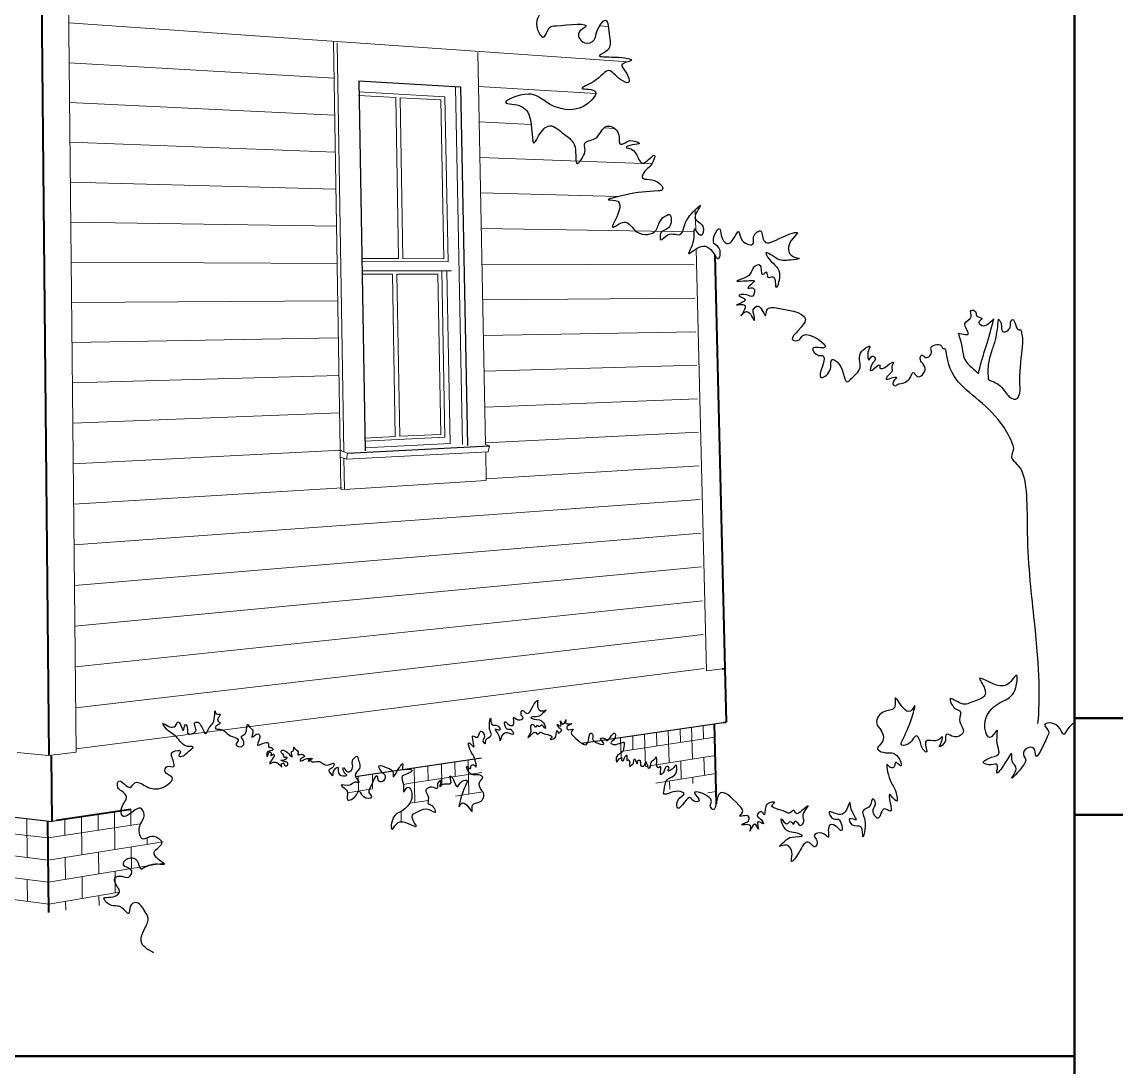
# Model space of a CAD drawing. Header units: inches. Extents: x -54 to 15382, y 469 to 41738.
# Drawn here: x 1901 to 2445, y 10953 to 11472 of the extents above; entities that cross this region are included whole.
import ezdxf

# ---------------------------------------------------------------- set-up
doc = ezdxf.new("R2010")
doc.units = ezdxf.units.IN
doc.header["$MEASUREMENT"] = 0
for name, color, linetype, lineweight in [('1', 7, 'Continuous', 9), ('2', 7, 'Continuous', 18), ('3', 7, 'Continuous', 30), ('4', 7, 'Continuous', 40), ('5', 7, 'Continuous', 50)]:
    doc.layers.add(name, color=color, linetype=linetype, lineweight=lineweight)

msp = doc.modelspace()

# ---------------------------------------------------------------- linework, layer by layer
at = {"layer": '1'}
for p, q in [((2059.3037142, 11240.2228969), (2055.673554, 11462.7345926)), ((2116.3821572, 11440.1306366), (2119.752681, 11262.5313961)), ((2068.1317765, 11435.9181437), (2086.6223826, 11434.9146459)), ((2068.367719, 11437.6621805), (2111.0895253, 11435.3230909)), ((2088.0349625, 11354.8872109), (2086.6223826, 11434.9146459)), ((2090.2398124, 11354.8754275), (2088.8237759, 11434.7951748)), ((2088.8237759, 11434.7951748), (2109.0904367, 11433.6952893)), ((2110.5650454, 11354.7668037), (2109.0904367, 11433.6952893)), ((2112.6275765, 11353.2063027), (2111.0895253, 11435.3230909)), ((2069.7696189, 11354.984826), (2088.0349625, 11354.8872109)), ((2069.7823163, 11353.4160908), (2112.6275765, 11353.2063027)), ((2090.2398124, 11354.8754275), (2110.5650454, 11354.7668037)), ((2069.8592836, 11348.8323166), (2112.0334538, 11348.7403169)), ((2069.9447346, 11347.1184731), (2085.0081055, 11347.0924095)), ((2086.4203411, 11266.4302366), (2085.0081055, 11347.0924095)), ((2088.6280555, 11266.5351574), (2087.2123274, 11347.0885956)), ((2087.2123274, 11347.0885956), (2107.6363813, 11347.0532566)), ((2109.1111689, 11267.5086091), (2107.6363813, 11347.0532566)), ((2111.0975384, 11266.0819192), (2109.5610237, 11348.7457103)), ((2114.3590649, 11348.7435514), (2112.0334538, 11348.7403169)), ((2113.6375502, 11262.9569125), (2112.0334538, 11348.7403169)), ((2071.0756721, 11265.7009874), (2086.4203411, 11266.4302366)), ((2071.2808637, 11264.1703712), (2111.0975384, 11266.0819192)), ((2088.6280555, 11266.5351574), (2109.1111689, 11267.5086091)), ((2071.3370582, 11260.8237166), (2113.6375502, 11262.9569125)), ((2062.0942659, 11255.1498269), (2059.1549809, 11256.1988343)), ((2062.0942659, 11255.1498269), (2132.6033794, 11258.8915733)), ((1914.2377383, 11107.8587296), (1898.4115186, 11109.4341048)), ((1840.6080365, 11075.4922532), (1913.8195404, 11066.9466445)), ((1903.3629952, 11057.261198), (1903.1865967, 11076.5662113)), ((1800.0760681, 11069.7920614), (1913.9249158, 11055.9798162)), ((1760.9075299, 11064.2836149), (1914.0303944, 11045.0022361)), ((1793.1604762, 11049.8042312), (1914.1359766, 11034.0138885)), ((1903.5628059, 11035.3939529), (1903.4628518, 11046.3329113))]:
    msp.add_line(p, q, dxfattribs=at)
at = {"layer": '2'}
for p, q in [((1920.1419216, 11859.8573468), (1927.8351676, 11109.6086689)), ((2202.1271438, 11452.7231876), (1924.1196846, 11471.944178)), ((2192.3391535, 11470.2023893), (2187.9670036, 11470.5515928)), ((2060.7902711, 11258.8150581), (2057.4738762, 11462.0944202)), ((2131.3093131, 11262.4021698), (2127.5101334, 11457.2781657)), ((2055.9706264, 11444.5254562), (1924.3220257, 11452.211783)), ((2186.0411812, 11436.9312639), (2127.8405574, 11440.3293176)), ((2056.2700615, 11426.1714962), (1924.5247305, 11432.4439243)), ((2153.9515975, 11421.5208539), (2128.1833178, 11422.7476881)), ((2195.5415632, 11419.5407452), (2190.0787231, 11419.8008324)), ((2056.569996, 11407.7869268), (1924.7278, 11412.6405061)), ((2213.9795087, 11401.9921237), (2128.5266262, 11405.1379477)), ((2056.8704311, 11389.3716713), (1924.931235, 11392.8014326)), ((2197.2781885, 11385.7217696), (2128.870484, 11387.5000289)), ((2235.5004349, 11379.1274278), (2235.7467188, 11369.0002735)), ((2057.1713681, 11370.9256529), (1925.1350367, 11372.9266072)), ((2234.6647179, 11368.2358168), (2129.2148924, 11369.833864)), ((2235.9722914, 11359.7247626), (2241.074532, 11149.9214248)), ((2057.4728083, 11352.4487943), (1925.3392059, 11353.0159332)), ((2235.0663577, 11351.6865339), (2129.5598529, 11352.139385)), ((2057.7747528, 11333.9410183), (1925.5437438, 11333.0693137)), ((2235.4686, 11335.1124269), (2129.9053666, 11334.4165239)), ((2058.077203, 11315.4022471), (1925.7486512, 11313.0866511)), ((2235.871446, 11318.5134399), (2130.251435, 11316.6652123)), ((2236.2748973, 11301.8895167), (2130.5980594, 11298.8853817)), ((2058.3801602, 11296.8324027), (1925.9539293, 11293.0678476)), ((2236.6789551, 11285.2406013), (2130.9452411, 11281.0769632)), ((2058.6836255, 11278.2314071), (1926.1595789, 11273.0128052)), ((2237.0836208, 11268.5666371), (2131.2929815, 11263.2398879)), ((2059.623134, 11259.631182), (1926.3656012, 11252.9214253)), ((2062.7126308, 11258.1314907), (2058.9899489, 11259.4552306)), ((2133.2047011, 11261.7497191), (2131.3093131, 11262.4021698)), ((2132.6033794, 11258.8915733), (2133.2047011, 11261.7497191)), ((2061.0948047, 11240.1485823), (2060.8427806, 11255.596472)), ((2062.7126308, 11258.1314907), (2062.0942659, 11255.1498269)), ((2131.6580344, 11244.5147834), (2131.3790202, 11258.8265996)), ((2237.4888959, 11251.8675677), (2131.6412819, 11245.3740866)), ((2061.0948047, 11240.1485823), (2131.6580344, 11244.5147834)), ((2059.9265367, 11240.9745699), (1926.571997, 11232.7936091)), ((2061.0948047, 11240.1485823), (2059.3037142, 11240.2228969)), ((1926.7787676, 11212.6292573), (2237.8947815, 11235.1433362)), ((1926.9859138, 11192.4282705), (2238.3012794, 11218.3938857)), ((1927.1934367, 11172.1905487), (2238.7083904, 11201.6191592)), ((1927.4013373, 11151.9159915), (2239.1161166, 11184.8190994)), ((1927.6096166, 11131.6044984), (2239.5244586, 11167.9936489)), ((1927.8182758, 11111.2559683), (2239.9334186, 11151.14275)), ((2241.074532, 11149.9214248), (2250.2906472, 11151.107505)), ((2210.738163, 11102.5220921), (2210.3701655, 11118.5847602)), ((2216.4330629, 11112.5962138), (2216.2742454, 11119.4490627)), ((2222.5070458, 11104.3675306), (2222.1334506, 11120.3067959)), ((2228.1094607, 11114.3576108), (2227.9482908, 11121.1580346)), ((2234.0982506, 11106.185108), (2233.7192679, 11122.0028521)), ((2239.6103104, 11116.0925261), (2239.4468764, 11122.8413208)), ((2192.3868844, 11115.796831), (2192.3834621, 11115.9516737)), ((2198.6500173, 11106.7923781), (2198.4253034, 11116.8361432)), ((2198.5804191, 11109.9031237), (2245.2961372, 11116.9502391)), ((2204.5770666, 11110.8077243), (2204.4206933, 11117.7138126)), ((1914.2377383, 11107.8587296), (1927.8351676, 11109.6086689)), ((2210.738163, 11102.5220921), (2245.5157708, 11107.9754505)), ((2240.0468184, 11098.0674936), (2239.8284763, 11107.0836452)), ((2096.098676, 11084.545864), (2095.791933, 11101.8115703)), ((2102.7337121, 11095.4445468), (2102.600638, 11102.8083015)), ((2109.5464816, 11093.3101421), (2109.3537927, 11103.7969007)), ((2116.1884628, 11097.4742101), (2116.052074, 11104.7774669)), ((2123.0183713, 11088.7670499), (2122.6961481, 11105.7500977)), ((2228.5399253, 11096.194532), (2228.3246055, 11105.2797623)), ((2068.1146004, 11090.0573899), (2067.987671, 11097.7412844)), ((2075.1516293, 11091.2837604), (2075.0255755, 11098.7715683)), ((2102.7337121, 11095.4445468), (2122.8341475, 11098.4767187)), ((2109.4885399, 11096.4635197), (2116.1884628, 11097.4742101)), ((2122.8341475, 11098.4767187), (2129.4262501, 11099.4711443)), ((2215.9895896, 11094.1517306), (2245.7355809, 11098.9934459)), ((2234.3893715, 11094.0344833), (2234.315096, 11097.1345488)), ((2062.6476496, 11089.3975219), (2075.1516293, 11091.2837604)), ((2090.3945016, 11093.5831638), (2095.9233018, 11094.4171892)), ((2095.9233018, 11094.4171892), (2102.7337121, 11095.4445468)), ((2222.8149848, 11091.2294589), (2222.7208105, 11095.2473624)), ((2093.6016558, 11084.1543147), (2102.9694763, 11085.6232508)), ((2116.3705369, 11087.7246256), (2129.9107882, 11089.8478263)), ((2241.7673233, 11089.329755), (2245.9553911, 11090.0114412)), ((1947.0109146, 11061.1679192), (1946.8020848, 11080.0008393)), ((1954.9750034, 11073.1549895), (1954.8830701, 11081.1838205)), ((2089.3779721, 11074.9742592), (2089.2872675, 11080.1698281)), ((1922.1186207, 11076.3874092), (1922.2002513, 11068.2108836)), ((1930.6176605, 11058.5973487), (1930.4208562, 11077.6027794)), ((1938.7352243, 11070.7052017), (1938.6483426, 11078.8072071)), ((1913.8195404, 11066.9466445), (1959.8005525, 11073.8829287)), ((1913.9249158, 11055.9798162), (1971.0566477, 11064.9384488)), ((1963.1126663, 11063.6927801), (1963.0742177, 11066.9486332)), ((1938.9673237, 11049.0611867), (1938.8512179, 11059.8884249)), ((1955.2205946, 11051.7067099), (1955.0977401, 11062.4359868)), ((1914.0303944, 11045.0022361), (1971.3132257, 11054.326086)), ((1922.4183252, 11046.3675284), (1922.3092351, 11057.2945328)), ((1930.8430341, 11036.8329915), (1930.7302926, 11047.7204562)), ((1947.2500553, 11039.6014673), (1947.1304274, 11050.3898842)), ((1914.1359766, 11034.0138885), (1949.218837, 11039.9336741)), ((1939.1349152, 11033.4327363), (1939.0835418, 11038.2234722)), ((1922.570715, 11031.1034237), (1922.5275219, 11035.4298548))]:
    msp.add_line(p, q, dxfattribs=at)
at = {"layer": '3'}
for p, q in [((2068.275415, 11443.1593297), (2118.8995258, 11440.2230369)), ((2068.275415, 11443.1593297), (2071.3617567, 11259.3528008)), ((2118.8995258, 11440.2230369), (2122.3019235, 11261.9439884)), ((2062.7126308, 11258.1314907), (2133.2047011, 11261.7497191)), ((2179.0534651, 11114.0002859), (2249.5364966, 11124.3183475)), ((2066.5410781, 11097.5295166), (2129.2866704, 11106.714889)), ((1872.74577, 11080.0119262), (1915.8824691, 11075.1291164)), ((1917.9898765, 11075.4380164), (1915.8824691, 11075.1291164))]:
    msp.add_line(p, q, dxfattribs=at)
at = {"layer": '3', "ltscale": 0.1}
for points, knots in [([(2164.6926592, 11538.1687394), (2165.6849706, 11536.6093777), (2166.816262, 11534.2469046), (2164.2041603, 11536.4016573), (2163.4481579, 11538.6661059), (2160.5663731, 11536.5427076), (2164.4374392, 11536.6227103), (2162.5120846, 11534.8321311), (2163.9661762, 11531.5498324), (2168.7975669, 11527.4743279), (2164.1345034, 11518.9844712), (2175.1557158, 11513.9739545), (2166.8758198, 11512.3430158), (2163.0173067, 11518.0072558), (2158.9381577, 11506.8208037), (2164.9316664, 11512.2450322), (2172.5638665, 11508.6403697), (2165.1608506, 11506.8128539), (2163.5267596, 11501.5644151), (2168.3660986, 11495.3487962), (2167.864128, 11501.7752985), (2174.9997142, 11505.3362629), (2169.8138106, 11499.4007682), (2172.7927501, 11495.0041269), (2179.2484534, 11495.6504078), (2182.4985983, 11500.8615081), (2190.2546797, 11497.4253225), (2185.139264, 11493.7267211), (2181.2171117, 11486.1543671), (2170.0537262, 11493.651431), (2166.9899526, 11479.9735607), (2165.4149676, 11488.5480119), (2158.6618784, 11488.1814354), (2156.5149854, 11501.5528121), (2155.0506705, 11492.6758506), (2153.6400303, 11487.5960081), (2141.6090781, 11485.7271671), (2152.4708604, 11478.7207343), (2162.0559337, 11480.0458341), (2153.6948432, 11472.9815426), (2160.634864, 11461.0645422), (2162.0940102, 11470.2849589), (2169.6782635, 11470.6852438), (2186.8214655, 11472.6407344), (2175.5502606, 11466.9812215), (2180.0451436, 11460.7836087), (2185.7958338, 11462.7030262), (2186.0688002, 11468.0959732), (2192.0644186, 11477.5005739), (2192.703745, 11465.1159746), (2194.0574363, 11458.6551079), (2184.7642422, 11454.811753), (2195.6669604, 11455.4055232), (2207.9782361, 11453.7032904), (2197.0229533, 11451.7503407), (2201.6771918, 11447.5080556), (2203.9147641, 11440.7388173), (2196.8289615, 11444.342773), (2192.0146839, 11451.0518489), (2187.5491337, 11442.7807078), (2174.9042767, 11438.6853034), (2188.2633533, 11439.4785111), (2180.7270326, 11428.1789683), (2169.9923903, 11427.9981945), (2159.9764861, 11433.2121753), (2153.7593824, 11439.2170575), (2136.91895, 11431.9844401), (2147.8498217, 11431.5076917), (2155.5572778, 11427.7344664), (2153.6604434, 11407.736949), (2158.1527399, 11417.3482291), (2163.3122165, 11423.2318346), (2170.4871203, 11415.9810295), (2177.3479798, 11412.2658802), (2175.1002413, 11398.9210558), (2180.3377641, 11405.7782932), (2180.9600696, 11408.960739), (2179.6312651, 11413.3767063), (2188.0966793, 11413.3851845), (2189.2184706, 11421.2043144), (2195.3797803, 11420.3844694), (2198.2782331, 11417.0031199), (2197.370723, 11411.2410541), (2200.7681916, 11412.173372), (2202.778789, 11414.5275161), (2210.1054284, 11411.6212805), (2204.4251606, 11411.8092416), (2199.6451957, 11409.9666068), (2207.255306, 11409.5254976), (2207.2261265, 11397.0497971), (2216.3073036, 11408.9185706), (2214.269917, 11400.8030951), (2210.8532239, 11399.5332452), (2207.8071769, 11393.2891553), (2216.0338101, 11395.7342193), (2220.6429392, 11388.8544521), (2210.8789793, 11387.9608075), (2206.900044, 11388.2351636), (2188.6289649, 11383.5704825), (2198.5032405, 11384.3874374), (2198.1009227, 11377.2489212), (2191.4238535, 11367.2086152), (2201.8313866, 11375.9292743), (2205.5198705, 11365.6954338), (2215.7100416, 11366.6890799), (2217.1638438, 11371.9481252), (2218.415227, 11374.1217435), (2219.3194447, 11375.1364029)], [139.9520320673, 139.9520320673, 139.9520320673, 139.9520320673, 140.5328360226, 140.7948449507, 141.1634023052, 141.3919718734, 141.7192336912, 141.9035123684, 142.217077828, 143.2237491464, 144.5857375161, 145.5980706043, 146.351162371, 146.9677055368, 147.9971664758, 148.587246924, 149.5263374961, 150.0332544729, 151.1361604167, 151.7326480065, 152.3674180466, 153.0736224246, 153.8476235545, 154.3155469176, 155.2399505461, 156.2545340996, 157.0771052795, 157.2378800671, 158.8982023089, 160.2768347387, 161.3941225533, 161.9803251033, 162.8703708833, 164.2351473591, 164.9250148065, 165.7048870784, 166.8746954862, 168.4805507799, 169.183518146, 170.2129790851, 171.5799819514, 172.369542449, 172.9278460311, 175.1817308665, 175.9101916846, 176.7715887636, 177.5287077878, 178.0250154625, 179.2981435105, 180.584341811, 181.6450827817, 182.3900547234, 183.5689265305, 184.8420545784, 185.6229010821, 186.2467988996, 187.0885553287, 187.7525926404, 188.8691998045, 190.2864446709, 191.3399940944, 192.3892049295, 193.0834664815, 195.8473408547, 196.7992962807, 198.2425868282, 200.0856281319, 200.7251709462, 202.0854837094, 204.2816239668, 204.8768356459, 206.0401269645, 207.3174282367, 208.632519153, 209.8818750802, 210.655367794, 211.2107770356, 211.5467562926, 212.4826030189, 213.7946439604, 214.1320682962, 215.1116077388, 215.6943763933, 215.9290935993, 216.4537616179, 217.2302074024, 217.7826300789, 218.309075634, 218.6972985262, 220.1620639199, 221.1928367704, 221.6530010636, 222.8163321164, 223.1359237354, 224.3183705901, 225.0936122707, 225.3781534544, 228.1267048237, 229.2967430113, 230.010499566, 230.7845352698, 232.1109602242, 233.0605974675, 234.3225378024, 235.7895321548, 236.2341277543, 236.8200988278, 236.8200988278, 236.8200988278, 236.8200988278]), ([(2219.3194447, 11375.1364029), (2220.6438936, 11376.0203072), (2224.2025644, 11378.6705564), (2223.7793373, 11368.8294122), (2217.8438344, 11369.1389697), (2218.0018543, 11362.0619053), (2222.3973049, 11369.1510534), (2228.4453026, 11365.0229945), (2230.2248188, 11371.5955755), (2231.520033, 11375.5804351), (2241.3277218, 11384.7297043), (2232.5048209, 11373.867993), (2240.6454849, 11372.6922981), (2238.8491889, 11363.4267459), (2234.2400308, 11372.3080344), (2235.6694406, 11362.7559775), (2229.5395542, 11354.2519435), (2237.6906994, 11361.86201), (2243.5497597, 11360.6046738), (2247.4249055, 11351.3839784), (2248.6495238, 11360.697978), (2242.3169232, 11362.2043302), (2248.4825514, 11373.8762148), (2247.912857, 11364.627962), (2253.4479209, 11360.0058731), (2257.5139787, 11372.3382497), (2257.7131119, 11362.4654828), (2265.7094163, 11360.7334952), (2263.4246707, 11366.2069065), (2268.4738543, 11370.1567904), (2268.8408808, 11365.8662554), (2270.3962981, 11360.9291495), (2277.4101584, 11365.4218702), (2289.0469672, 11369.4018665), (2281.5050995, 11363.1914563), (2280.9743763, 11355.9570267), (2289.3472051, 11354.7950979), (2281.0297064, 11353.9587922), (2277.4634674, 11353.3364613), (2268.8462754, 11359.9459027), (2273.8749917, 11351.7225819), (2279.4010047, 11349.9491403), (2274.9138662, 11336.3787842), (2276.0652105, 11347.3715673), (2271.0011845, 11344.1521547), (2271.7507565, 11349.5000791), (2267.7004685, 11344.8035711), (2269.5118011, 11353.167619), (2263.5704912, 11350.635635), (2263.7035551, 11345.6990366), (2252.5332163, 11343.2269453), (2260.4433945, 11343.7787402), (2264.3174789, 11344.1611746), (2265.1043264, 11343.7792648)], [251.4287701938, 251.4287701938, 251.4287701938, 251.4287701938, 252.008066113, 253.0248951511, 253.7278625172, 254.2582330026, 254.9118850768, 255.9354210116, 256.4406939394, 257.4731046293, 258.6206039306, 259.661083317, 260.5330070238, 261.2656305091, 261.9387646461, 262.741692293, 263.8885288744, 264.9893649272, 265.6703591121, 266.702769802, 267.5141743393, 268.0225888584, 269.2439046918, 270.0784044645, 270.6633086684, 271.8746237944, 272.6436980688, 273.502947463, 274.0301729876, 274.7368178373, 275.1490012838, 275.5742099146, 276.9682411444, 278.1912241002, 278.9405510929, 280.1555510459, 280.6784727053, 281.3626300741, 282.3149687606, 283.3612772088, 283.9060725567, 285.4179792133, 286.3454699979, 287.1690387491, 287.544674978, 287.9689713662, 288.3049506232, 289.0163035825, 289.5717128241, 290.1102201338, 291.2824177102, 292.0813967575, 292.5584678907, 292.5584678907, 292.5584678907, 292.5584678907]), ([(2265.1043264, 11343.7792648), (2263.494384, 11342.0542017), (2259.7007643, 11339.2432183), (2265.7950358, 11341.320496), (2264.6067305, 11334.7914596), (2261.2387955, 11337.4786048), (2254.5326092, 11336.5844724), (2263.9272863, 11334.4584017), (2252.2827668, 11330.6703413), (2263.5588063, 11333.8155854), (2256.198275, 11323.4245758), (2262.026632, 11331.8359185), (2265.1596578, 11321.7013242), (2264.8970531, 11327.0537593), (2263.5490349, 11329.3440395), (2268.0133399, 11333.404711), (2270.4921673, 11323.8751965), (2270.8714747, 11331.2267361), (2280.0615518, 11329.6029942), (2298.2263194, 11326.8015925), (2279.761413, 11314.0309071), (2287.6345461, 11313.9207584), (2289.7141014, 11320.8292864), (2307.308553, 11307.8554088), (2291.3387981, 11312.1063312), (2295.8700972, 11306.1695405), (2302.4586439, 11307.8620491), (2293.447194, 11292.0458391), (2304.1915394, 11298.553854), (2301.8872484, 11306.2786908), (2309.8588669, 11301.7326903), (2309.4192904, 11291.2289146), (2314.2223969, 11296.6252324), (2319.6324483, 11300.337482), (2315.016069, 11307.8261714), (2323.3690923, 11312.444442), (2320.8209836, 11308.4771826), (2321.5437375, 11302.285938), (2323.1024632, 11307.2024073), (2326.1549564, 11304.7842603), (2322.7996569, 11302.9577935), (2322.1876698, 11298.1947493), (2324.6867951, 11300.5555413), (2327.8815103, 11303.2313581), (2326.8792191, 11300.1792302), (2329.967376, 11300.1448564), (2330.6596691, 11302.1261797), (2334.8905172, 11303.8965979), (2332.7743264, 11301.3026159), (2334.1266864, 11298.5050117), (2331.3655661, 11297.3022855), (2329.8803416, 11294.3479957), (2332.9748619, 11295.5584012), (2337.3285372, 11296.5421823), (2332.5647468, 11293.3381624), (2335.2525589, 11290.9999584), (2336.0171184, 11292.5904262), (2336.8134353, 11292.6231472), (2336.8538649, 11292.6226164)], [297.0392320277, 297.0392320277, 297.0392320277, 297.0392320277, 297.8220680232, 298.2028501936, 298.8220510975, 299.2857964898, 299.9010559093, 300.4745670001, 301.256930883, 301.8808287005, 302.7548425191, 303.2860723685, 304.1955519088, 304.5329762445, 304.9935632887, 305.4614866518, 306.3666761703, 306.766165694, 307.6383814145, 309.9708791884, 311.6366870913, 312.0965183599, 312.5458975525, 314.4661103298, 315.3857728671, 316.0698996766, 316.382000867, 318.0739878603, 318.9513441662, 319.8136784755, 320.4473246964, 321.9778550755, 322.2644809832, 323.3899044962, 324.6594445764, 325.3656489544, 325.7074921609, 326.4065237102, 326.7753024869, 327.0220755971, 327.6392398855, 328.0820473389, 328.4017384678, 328.9041367705, 329.123967942, 329.3139180547, 329.9666932936, 330.3020855487, 330.56518888, 330.9664082357, 331.5429520348, 331.7489818593, 332.1262947659, 332.5607272942, 333.116067859, 333.3641606208, 333.6718454725, 333.6881655885, 333.6881655885, 333.6881655885, 333.6881655885]), ([(2424.0000785, 11124.1908884), (2422.8167851, 11123.4676681), (2420.3110407, 11121.2973431), (2418.3361072, 11116.4407138), (2416.8831242, 11124.5205107), (2406.5402976, 11124.4817101), (2411.9819541, 11120.0763106), (2409.3978518, 11115.0000867), (2404.2392794, 11103.1319414), (2404.7900199, 11112.5751211), (2399.0789711, 11111.9797137), (2398.1691605, 11107.5247493), (2401.5696199, 11105.3250973), (2389.1970268, 11092.4230322), (2397.1459498, 11102.1330737), (2392.4418595, 11103.6766504), (2393.4304751, 11111.1540152), (2389.7276208, 11103.8498281), (2384.0052598, 11096.4917573), (2386.8450127, 11104.3397783), (2382.3442283, 11102.9076187), (2377.1083895, 11103.9927372), (2382.1064033, 11107.2436176), (2388.26943, 11107.8546792), (2384.5717477, 11113.856817), (2386.6535259, 11123.6056692), (2382.1590756, 11114.6312415), (2377.6459275, 11123.763554), (2381.5540024, 11130.8036989), (2388.6965464, 11135.3539766), (2394.9282456, 11137.1402732), (2396.545685, 11150.7906864), (2392.1369509, 11143.8696576), (2386.7958731, 11140.2784775), (2374.5184175, 11149.0095766), (2379.0765158, 11142.4875144), (2380.963226, 11136.9299839), (2373.563101, 11134.9887992), (2368.5772185, 11131.9257212), (2360.7524027, 11138.3899793), (2363.242238, 11132.4166445), (2365.0759326, 11130.819028), (2368.4424892, 11130.0261241), (2365.2734656, 11124.524497), (2369.9314677, 11120.8636984), (2367.0884716, 11117.1692522), (2363.8053009, 11116.554658), (2360.4030457, 11119.3048778), (2359.7345532, 11116.748538), (2360.5096406, 11114.5598126), (2355.8744955, 11110.8908591), (2358.1266802, 11114.5098158), (2358.7223406, 11118.3054821), (2355.5820404, 11113.5279865), (2347.4897776, 11118.2253268), (2351.7933307, 11107.8761392), (2347.2861947, 11112.2427639), (2347.7426629, 11114.9381649), (2344.8292752, 11119.2581642), (2343.3324034, 11112.9979102), (2337.1354401, 11112.5841057), (2340.2164859, 11119.2611004), (2341.8867861, 11121.7426112), (2345.7086415, 11135.3592806), (2342.5364159, 11128.6393923), (2338.0506829, 11131.577649), (2334.0332137, 11139.6796474), (2335.7946231, 11129.6495092), (2327.7643672, 11131.0914589), (2324.5884451, 11124.1001312), (2328.4293091, 11120.1980689), (2330.3535686, 11115.0907601), (2324.6769644, 11111.3049977), (2329.5375142, 11108.8881668), (2332.8036115, 11109.4928451), (2336.559977, 11108.2123672), (2339.6145429, 11100.0310832), (2334.369079, 11105.9825431), (2335.0690527, 11101.9004946), (2332.4071163, 11101.4814065), (2329.6391982, 11105.8737656), (2332.2172413, 11093.9921183), (2335.0710237, 11091.9746058), (2336.8833385, 11082.1817277), (2329.1716724, 11093.7885645), (2335.2593103, 11076.9166415), (2328.1483356, 11083.6908814), (2327.3464476, 11073.3832601), (2322.4142835, 11081.2030479), (2326.2061942, 11083.5466136), (2323.0868863, 11087.8427383), (2323.4037608, 11081.5948512), (2317.9120044, 11081.5576742), (2319.621248, 11076.745286), (2320.5241583, 11073.735238), (2318.3836007, 11063.906113), (2319.1857495, 11074.3706008), (2313.6643369, 11071.6194866), (2310.8155526, 11078.0994803), (2317.4497529, 11074.591518), (2312.4897166, 11079.8708033), (2312.6381159, 11087.7316818), (2310.8617223, 11079.55894), (2306.7122476, 11077.8323992), (2300.3857016, 11081.8630542), (2303.6076595, 11075.5972925), (2308.15544, 11077.3724938), (2309.3376611, 11067.5431106), (2305.7399618, 11073.4886843), (2300.3535231, 11073.9751383), (2303.1123312, 11064.6350141), (2298.7739209, 11070.6373666), (2293.1039834, 11068.2908941), (2296.8498416, 11065.8916574), (2295.4231833, 11061.3002464), (2293.3648413, 11063.7889991), (2290.2976747, 11066.1689789), (2287.8914188, 11060.4039557), (2282.4157999, 11052.9810908), (2284.4141703, 11060.0306694), (2281.6523356, 11064.717913), (2275.9936522, 11061.8591776), (2280.7649826, 11065.926365), (2282.6981329, 11067.8328521), (2290.8335505, 11067.4370852), (2284.221607, 11070.3602063), (2280.0571089, 11069.0940971), (2277.0293203, 11079.3773382), (2281.0132909, 11072.1077547), (2282.7610088, 11076.255107), (2284.5823756, 11072.6376031), (2285.0743266, 11077.2628459), (2287.5289012, 11071.3322841), (2290.1110666, 11075.4303759), (2287.9211157, 11078.4173814), (2293.752986, 11084.7113168), (2288.7186999, 11080.6790029), (2285.5885824, 11077.9935391), (2284.6398576, 11081.8795567), (2282.3681349, 11078.4090308), (2279.1042323, 11081.234842), (2271.2385089, 11081.6498819), (2275.8132412, 11085.0501357), (2272.0259841, 11084.5272795), (2270.1291025, 11083.0813085), (2270.0612186, 11076.3908783), (2268.6579412, 11081.3232362), (2265.1396486, 11077.8026773), (2268.2345905, 11076.8734646), (2270.5467957, 11072.3567527), (2265.2244105, 11077.2415292), (2267.8609151, 11068.4442298), (2264.9854002, 11076.7398509), (2261.7213936, 11067.7645561), (2264.4190026, 11074.9498291), (2256.8323945, 11072.5541726), (2260.2447468, 11074.6777213), (2262.2324928, 11074.8244956), (2262.8299956, 11079.3109996), (2255.8958094, 11076.7703419), (2260.2666821, 11080.1432916), (2255.3413877, 11085.1164074), (2245.8578146, 11095.1203103), (2245.8680595, 11078.2821341), (2242.4383504, 11083.089542), (2245.8100711, 11087.3216719), (2230.2978436, 11092.630325), (2239.7379059, 11084.5987689), (2234.1425361, 11084.8577078), (2232.3728278, 11089.6427883), (2226.4686691, 11077.3330282), (2225.893613, 11086.736704), (2231.6405391, 11088.6143885), (2225.4337058, 11091.5884316), (2219.1449523, 11086.8323301), (2220.4213253, 11092.0980485), (2220.4001676, 11097.0189092), (2226.9887408, 11097.3701651), (2226.2695843, 11104.4924796), (2224.9114703, 11101.2273564), (2220.7854406, 11099.02936), (2223.1512836, 11102.0897547), (2220.3568938, 11102.9393324), (2220.6634233, 11100.0906181), (2217.9879264, 11097.6794781), (2218.3764354, 11100.2284445), (2218.6621696, 11103.340814), (2217.2082529, 11101.4195729), (2215.8684292, 11103.3090009), (2216.7944735, 11104.5818735), (2216.0795299, 11107.9465038), (2215.3837286, 11105.5340774), (2213.0813213, 11105.173355), (2213.5187269, 11102.957336), (2212.331346, 11100.7801029), (2211.7563151, 11103.2049697), (2210.5038976, 11106.3094426), (2210.5624706, 11102.0040675), (2207.9730895, 11102.6629242), (2208.6272815, 11103.8134615), (2208.3074329, 11104.3184287), (2208.2898424, 11104.3431303)], [167.801292301, 167.801292301, 167.801292301, 167.801292301, 168.4805507799, 169.183518146, 170.2129790851, 171.5799819514, 172.369542449, 172.9278460311, 175.1817308665, 175.9101916846, 176.7715887636, 177.5287077878, 178.0250154625, 179.2981435105, 180.584341811, 181.6450827817, 182.3900547234, 183.5689265305, 184.8420545784, 185.6229010821, 186.2467988996, 187.0885553287, 187.7525926404, 188.8691998045, 190.2864446709, 191.3399940944, 192.3892049295, 193.0834664815, 195.8473408547, 196.7992962807, 198.2425868282, 200.0856281319, 200.7251709462, 202.0854837094, 204.2816239668, 204.8768356459, 206.0401269645, 207.3174282367, 208.632519153, 209.8818750802, 210.655367794, 211.2107770356, 211.5467562926, 212.4826030189, 213.7946439604, 214.1320682962, 215.1116077388, 215.6943763933, 215.9290935993, 216.4537616179, 217.2302074024, 217.7826300789, 218.309075634, 218.6972985262, 220.1620639199, 221.1928367704, 221.6530010636, 222.8163321164, 223.1359237354, 224.3183705901, 225.0936122707, 225.3781534544, 228.1267048237, 229.2967430113, 230.010499566, 230.7845352698, 232.1109602242, 233.0605974675, 234.3225378024, 235.7895321548, 236.2341277543, 237.6641889617, 238.4537494594, 239.1358591146, 240.0335595143, 240.5918630963, 241.7287125217, 242.3679567915, 242.8253190859, 243.2049640606, 243.6242043795, 245.2029083948, 246.5250279998, 247.5068621026, 248.5010080857, 250.2207104429, 250.8506715498, 252.008066113, 253.0248951511, 253.7278625172, 254.2582330026, 254.9118850768, 255.9354210116, 256.4406939394, 257.4731046293, 258.6206039306, 259.661083317, 260.5330070238, 261.2656305091, 261.9387646461, 262.741692293, 263.8885288744, 264.9893649272, 265.6703591121, 266.702769802, 267.5141743393, 268.0225888584, 269.2439046918, 270.0784044645, 270.6633086684, 271.8746237944, 272.6436980688, 273.502947463, 274.0301729876, 274.7368178373, 275.1490012838, 275.5742099146, 276.9682411444, 278.1912241002, 278.9405510929, 280.1555510459, 280.6784727053, 281.3626300741, 282.3149687606, 283.3612772088, 283.9060725567, 285.4179792133, 286.3454699979, 287.1690387491, 287.544674978, 287.9689713662, 288.3049506232, 289.0163035825, 289.5717128241, 290.1102201338, 291.2824177102, 292.0813967575, 292.7655541263, 293.1029784621, 293.6915624859, 294.086150112, 295.6073608973, 295.8949635806, 296.3328047386, 296.928782292, 297.8220680232, 298.2028501936, 298.8220510975, 299.2857964898, 299.9010559093, 300.4745670001, 301.256930883, 301.8808287005, 302.7548425191, 303.2860723685, 304.1955519088, 304.5329762445, 304.9935632887, 305.4614866518, 306.3666761703, 306.766165694, 307.6383814145, 309.9708791884, 311.6366870913, 312.0965183599, 312.5458975525, 314.4661103298, 315.3857728671, 316.0698996766, 316.382000867, 318.0739878603, 318.9513441662, 319.8136784755, 320.4473246964, 321.9778550755, 322.2644809832, 323.3899044962, 324.6594445764, 325.3656489544, 325.7074921609, 326.4065237102, 326.7753024869, 327.0220755971, 327.6392398855, 328.0820473389, 328.4017384678, 328.9041367705, 329.123967942, 329.3139180547, 329.9666932936, 330.3020855487, 330.56518888, 330.9664082357, 331.5429520348, 331.7489818593, 332.1262947659, 332.5607272942, 333.116067859, 333.3641606208, 333.6718454725, 333.6881655885, 333.6881655885, 333.6881655885, 333.6881655885]), ([(1966.232624, 11009.8213824), (1963.3881602, 11011.4955254), (1958.5302671, 11014.354696), (1961.4506737, 11021.3808388), (1964.5278408, 11026.4709084), (1961.4999858, 11031.1375621), (1958.3863223, 11036.0157186), (1953.9708254, 11033.3328215), (1954.5923883, 11027.1637148), (1949.7816397, 11034.3635607), (1945.2730126, 11032.013393), (1939.7975192, 11037.9940218), (1946.0063355, 11036.8791579), (1950.4121491, 11039.7979955), (1947.7573862, 11043.2759815), (1945.6180158, 11047.6178332), (1950.6541044, 11048.3208613), (1954.0355198, 11046.3699987), (1957.1367732, 11051.976337), (1949.6901815, 11052.4223597), (1953.1250685, 11057.7440323), (1958.9389864, 11056.9962648), (1959.138874, 11049.5852629), (1964.584963, 11055.4227022), (1974.3035389, 11052.7593574), (1968.1487945, 11056.2178301), (1964.8099406, 11060.6302515), (1972.3821328, 11063.8639312), (1968.0190328, 11067.3010956), (1964.6731098, 11068.2510782), (1959.9240691, 11064.6118333), (1957.9487898, 11073.6527491), (1962.9648343, 11077.1584843), (1959.8045261, 11082.9393678), (1955.7326235, 11079.7413057), (1950.2512638, 11075.7805155), (1949.7773365, 11083.2000866), (1954.3059445, 11086.8292915), (1950.7003365, 11090.167876), (1947.988933, 11091.6945232), (1948.777825, 11098.1800345), (1954.443104, 11089.319416), (1956.6125767, 11095.3145759), (1960.2745327, 11094.1051105), (1964.0237462, 11091.4427919), (1969.9388803, 11090.2849139), (1978.4085486, 11097.3397918), (1970.9217103, 11098.6332327), (1972.7221898, 11103.5941908), (1976.8165505, 11101.4433321), (1976.2171048, 11106.014538), (1973.3463618, 11110.2192423), (1981.4275723, 11110.9449768), (1977.8289164, 11107.4367603), (1981.2159013, 11107.4064709), (1982.5744698, 11109.3052677), (1987.7464351, 11112.7626237), (1980.766029, 11111.8784349), (1978.181057, 11118.1402417), (1973.3228181, 11119.574027), (1969.4592391, 11125.7047402), (1976.7569496, 11119.3141015), (1978.1422157, 11126.0670035), (1980.0662229, 11122.773363), (1981.0883027, 11118.5773316), (1981.9175006, 11125.1690847), (1983.435172, 11120.9676742), (1982.6377976, 11117.8943278), (1989.6473577, 11119.2246131), (1985.2290048, 11124.3417834), (1988.7287385, 11124.6997543), (1989.8650181, 11122.7483544), (1990.6262059, 11121.0716402), (1992.4792512, 11117.5003208), (1993.6034239, 11122.4680159), (1996.9802959, 11123.5378415), (1996.5719372, 11132.2142832), (1997.2156037, 11128.0110833), (2000.1286882, 11128.8671938), (1998.4839083, 11126.8377262), (1997.5946892, 11125.1603), (2000.1042602, 11123.868732), (1997.7061552, 11123.154226), (1996.0858707, 11120.8056256), (2001.4854544, 11121.3473866), (2002.8124809, 11117.3485774), (2010.1257857, 11116.524261), (2006.0163319, 11112.7210843), (2010.601028, 11111.6334322), (2011.7685801, 11114.979991), (2008.922349, 11117.6098653), (2013.291427, 11118.5378183), (2012.0491278, 11125.0511978), (2014.4507159, 11121.4268523), (2016.4231311, 11120.0664805), (2013.6999804, 11115.086276), (2018.9854455, 11120.4647727), (2019.2762356, 11115.7022007), (2016.0448872, 11111.0365111), (2024.1831024, 11116.4679093), (2022.9485883, 11111.5234111), (2025.2212093, 11112.2917165), (2026.1511024, 11109.676392), (2022.122156, 11111.0937702), (2022.7438631, 11105.3881691), (2023.4997829, 11110.8662083), (2025.0162625, 11108.8707224), (2024.0948406, 11107.271329), (2026.1942555, 11109.2583147), (2026.3441646, 11107.6720109), (2025.5982603, 11106.3310571), (2022.7804902, 11103.0149047), (2025.5889592, 11104.5731835), (2027.5714424, 11105.2159089), (2030.8745838, 11100.8743613), (2029.3208275, 11103.9245355), (2031.3929508, 11104.4759752), (2030.9969154, 11102.60381), (2033.3422278, 11102.6682801), (2032.9334374, 11104.9000332), (2031.3264729, 11104.6849762), (2028.7340898, 11105.7854217), (2031.3521979, 11105.4128889), (2033.5827365, 11107.3466421), (2030.848247, 11106.3357879), (2031.1184942, 11108.4296466), (2029.8299528, 11108.8910625), (2029.4119026, 11110.5388895), (2031.7505133, 11110.4832461), (2032.8481595, 11109.3888559), (2036.0496607, 11106.1238618), (2034.0290253, 11109.8452282), (2036.2274866, 11110.2605821), (2035.7527014, 11112.942789), (2036.9500805, 11110.429388), (2038.8403576, 11110.0207043), (2037.5688992, 11108.1592028), (2038.8586662, 11108.3567815), (2039.7543762, 11108.7635768), (2041.4559615, 11107.9341878), (2041.022619, 11107.0467545), (2039.8911211, 11107.0890307), (2038.2817954, 11104.6122324), (2041.1293988, 11105.770872), (2042.2053181, 11106.5344399), (2046.1117886, 11106.6301243), (2044.252861, 11105.8647449), (2043.076059, 11106.0646294), (2043.3338772, 11104.2934981), (2044.2103063, 11106.0196964), (2044.5465914, 11104.7487899), (2046.3367362, 11104.6170773), (2049.2721516, 11105.7881258), (2051.9184056, 11101.7319211), (2056.7240423, 11105.4128117), (2055.4932934, 11101.3767967), (2052.0862895, 11101.0090209), (2056.0594161, 11096.575252), (2055.078622, 11100.4962396), (2058.4660174, 11103.013494), (2057.5284931, 11099.3179341), (2059.4584856, 11097.3610949), (2063.3396827, 11098.0316087), (2060.3870126, 11099.3237835), (2060.4970043, 11103.3096544), (2061.8935027, 11099.6244522), (2064.5342674, 11099.9028322), (2065.7696709, 11102.9023695), (2064.2367602, 11105.5631847), (2067.5790245, 11108.1747575), (2068.0055296, 11105.0474782), (2070.4216133, 11101.5341471), (2064.485786, 11098.3761825), (2069.7969084, 11093.8034712), (2065.6441564, 11095.1282725), (2064.2153473, 11092.0634474), (2057.8121878, 11094.2657788), (2061.3825468, 11091.5292295), (2063.2908061, 11089.7106524), (2061.2815355, 11083.9641816), (2066.9299335, 11087.1046759), (2068.6029701, 11091.6443156), (2069.7495098, 11086.2928243), (2076.6400873, 11086.5470646), (2072.9170281, 11089.362225), (2074.5267259, 11092.8015788), (2077.701818, 11100.8232445), (2077.5433809, 11094.5190844), (2081.33551, 11095.0419146), (2081.8433442, 11098.0303514), (2079.5290431, 11099.4208935), (2076.7931798, 11104.28027), (2082.4060529, 11101.6454238), (2085.5744772, 11100.7208118), (2085.0808749, 11095.7168068), (2087.3868008, 11100.6653584), (2091.037136, 11105.694407), (2089.318304, 11100.4025571), (2092.285556, 11101.4561914), (2095.7981612, 11100.8487924), (2092.5397654, 11098.5723631), (2088.4468286, 11098.0291221), (2091.0431352, 11094.1115436), (2089.871316, 11087.5699057), (2092.6678013, 11093.6488199), (2095.876573, 11087.6636103), (2093.4280779, 11082.8864586), (2088.7694726, 11079.6968849), (2084.6567305, 11078.3690673), (2083.880454, 11069.2380693), (2086.6651691, 11073.9469093), (2090.1446343, 11076.4576559), (2098.5179114, 11070.9112244), (2095.3368281, 11075.1562295), (2093.9569916, 11078.817555), (2098.8448366, 11080.2743756), (2102.0992964, 11082.425404), (2107.4557199, 11078.2910487), (2105.664839, 11082.216107), (2104.4077685, 11083.2401091), (2102.1471203, 11083.6940823), (2104.137158, 11087.4297987), (2100.9526904, 11089.7661352), (2102.7654014, 11092.2905261), (2104.9394096, 11092.7725289), (2107.2670648, 11091.0151827), (2107.6560335, 11092.7332356), (2107.0912613, 11094.17447), (2110.0986456, 11096.7214489), (2108.6779258, 11094.2604027), (2108.3648517, 11091.7181938), (2110.351741, 11094.9707865), (2115.8473481, 11092.0196357), (2112.751359, 11098.8202785), (2115.8508903, 11096.010318), (2115.6062642, 11094.2042904), (2117.64285, 11091.3902038), (2118.5019798, 11095.59447), (2122.6218843, 11096.0070279), (2120.7164203, 11091.4901057), (2119.6582939, 11089.7997899), (2117.4124679, 11080.6425981), (2119.3777378, 11085.1901137), (2122.4314674, 11083.3314035), (2125.2872167, 11078.0217475), (2123.8921054, 11084.6659424), (2129.2745125, 11083.882492), (2131.2362516, 11088.6109494), (2128.5909163, 11091.1260841), (2127.1960023, 11094.4865973), (2130.8947325, 11097.1344034), (2127.6027761, 11098.6374105), (2125.439925, 11098.1623918), (2122.9087803, 11098.9326283), (2120.6928635, 11104.3163748), (2124.3193391, 11100.4667408), (2123.7628074, 11103.1711566), (2125.5272037, 11103.5091755), (2127.4684608, 11100.6436632), (2125.4883412, 11108.5034875), (2123.5423133, 11109.7847414), (2122.1185227, 11116.2697255), (2127.5131115, 11108.706367), (2123.0843519, 11119.8137183), (2127.9719874, 11115.457059), (2128.278676, 11122.3427431), (2131.7376556, 11117.2413224), (2129.2628522, 11115.5960706), (2131.4361156, 11112.8024387), (2131.0870177, 11116.9584142), (2134.7453588, 11117.1044527), (2133.5002225, 11120.2732081), (2132.8321455, 11122.2588678), (2134.0413568, 11128.8552895), (2133.7379584, 11121.8650794), (2137.356131, 11123.8200715), (2139.3973679, 11119.5653522), (2134.8995327, 11121.7562159), (2138.3209849, 11118.3481497), (2138.3956881, 11113.1071627), (2139.3988324, 11118.5918934), (2142.125506, 11119.8339166), (2146.4298929, 11117.2879888), (2144.1447407, 11121.3917248), (2141.1537502, 11120.1084838), (2140.1489854, 11126.6317048), (2142.6774241, 11122.7496074), (2146.2771546, 11122.5444245), (2144.2327123, 11128.7068381), (2147.2559412, 11124.803265), (2150.9820112, 11126.4919237), (2148.4331634, 11128.0078222), (2149.2823608, 11131.0985864), (2150.7087918, 11129.48578), (2152.8050016, 11127.9677258), (2154.2809903, 11131.8621), (2157.7654903, 11136.9288724), (2156.5896412, 11132.1876047), (2158.5333565, 11129.1254762), (2162.2406163, 11131.1552076), (2159.1512853, 11128.3398779), (2157.9053241, 11127.0268966), (2152.4759491, 11127.1109524), (2156.9460403, 11125.3092774), (2159.6928911, 11126.2448463), (2161.937381, 11119.4599728), (2159.122333, 11124.2157296), (2158.0494077, 11121.4137525), (2156.7559487, 11123.7838796), (2156.5302947, 11120.6912132), (2154.7638525, 11124.5885504), (2153.1338464, 11121.8009696), (2154.6589708, 11119.8590831), (2150.9121715, 11115.5366507), (2154.1774803, 11118.3345508), (2156.2037806, 11120.192996), (2156.9217268, 11117.6246886), (2158.3587423, 11119.9872665), (2160.5958822, 11118.1764987), (2165.8459853, 11118.073646), (2162.8729208, 11115.707036), (2165.3848279, 11116.1390447), (2166.6167922, 11117.1443828), (2166.514287, 11121.6037212), (2167.5582069, 11118.3482737), (2169.8247083, 11120.7717151), (2167.7420272, 11121.3225087), (2166.1016661, 11124.2809403), (2169.7558403, 11121.1437369), (2167.8048754, 11126.9471665), (2169.9040151, 11121.4832834), (2171.8806355, 11127.535605), (2170.2418795, 11122.6884835), (2175.2439428, 11124.4522369), (2173.0171812, 11122.9619639), (2171.6959854, 11122.8202752), (2171.3969384, 11119.8177198), (2175.9610906, 11121.663681), (2173.1232549, 11119.3197654), (2176.5147978, 11116.114933), (2183.0546142, 11109.6587375), (2182.675972, 11120.8778027), (2185.0673461, 11117.7503565), (2182.9142183, 11114.8560313), (2193.3672532, 11111.6614079), (2186.8999809, 11116.8043878), (2190.6338984, 11116.755412), (2191.9187195, 11113.6061869), (2195.5808447, 11121.9385648), (2196.1716545, 11115.6855857), (2192.3839352, 11114.3075809), (2196.5852256, 11112.4630309), (2200.6704046, 11115.770892), (2199.9362322, 11112.2341548), (2200.0589907, 11108.9558483), (2195.6767751, 11108.5763191), (2196.3132227, 11103.846595), (2197.1460356, 11106.0521389), (2199.8466772, 11107.6077757), (2198.3378928, 11105.5163901), (2200.2185573, 11105.0120207), (2199.9514119, 11106.9033528), (2201.6808556, 11108.568977), (2201.4782773, 11106.8620196), (2201.3566189, 11104.7819356), (2202.2829406, 11106.0941652), (2203.2173881, 11104.8648233), (2202.6284712, 11103.9962586), (2203.1791355, 11101.7701896), (2203.589478, 11103.392956), (2205.1156086, 11103.6841467), (2204.7752314, 11105.1510234), (2205.5183072, 11106.6279352), (2205.9549961, 11105.024942), (2206.858035, 11102.9840845), (2206.7239377, 11105.8514663), (2208.4637933, 11105.4696476), (2208.0533104, 11104.6885979), (2208.2775763, 11104.3592006), (2208.2898424, 11104.3431303)], [0, 0, 0, 0, 2.6098532439, 4.4572155164, 6.2262637964, 7.6641349687, 9.4331832487, 10.4568519116, 11.553969081, 13.0779006747, 14.7817079929, 16.214646488, 17.2922288519, 18.910791124, 19.7090611193, 21.0658592136, 22.1629763831, 23.240558747, 24.3049187407, 25.9234810128, 26.882882146, 28.5657830612, 29.8474422142, 31.5049073951, 33.6501935466, 34.8401841958, 36.0653545554, 38.0170843355, 38.8585347931, 40.1889847853, 41.2057132416, 43.200501066, 45.2339579787, 46.3565929119, 47.5285977809, 49.3411375374, 50.6555251702, 52.4680649267, 53.5651820961, 54.4066325537, 55.3660336869, 57.3890177906, 58.3987583397, 59.3581594729, 60.3175606061, 62.8193726762, 64.9246810485, 66.2814791429, 67.1877490211, 68.1397415405, 68.85373593, 70.4052939105, 71.5952845597, 72.2847316108, 72.775944991, 73.6546541986, 75.0332866284, 75.8276843144, 78.1211826795, 80.3289122405, 81.0394431314, 82.813679331, 83.8129649784, 84.6416688618, 85.377858902, 86.3621731315, 87.1542309076, 87.7665449179, 89.0225979458, 90.3685308818, 90.867554958, 91.3921603755, 92.2640840824, 92.9349555773, 93.9848907554, 94.9534720236, 96.7356977307, 97.1197402862, 97.7545103263, 98.1559741497, 98.8369683346, 99.2781307121, 99.863034916, 100.339012629, 101.3889478071, 102.7537242829, 104.4195321858, 105.1170711513, 106.0439387654, 106.8255701849, 107.7216812643, 108.3846443709, 109.8509610896, 110.5067178615, 111.2096852277, 112.1084436128, 113.2639481485, 114.1534064923, 115.078221241, 116.7610565837, 117.3540288129, 117.8511018045, 118.2223099466, 119.1010191543, 119.8337723418, 120.6623866307, 121.0699649216, 121.2975978686, 121.8166808527, 122.0636309264, 122.3231724185, 123.4873062301, 123.8460736677, 124.5964129317, 125.6253715722, 126.0773423741, 126.4407059478, 126.7801430584, 127.2543053997, 127.6792892792, 128.2003840348, 128.737950846, 129.2426529459, 129.8316336343, 130.2068032664, 130.7984215886, 130.9647337865, 131.4533764201, 131.6950733717, 132.7498159425, 133.4185360618, 134.1616961577, 134.5797177521, 135.0631116553, 135.4847788559, 136.1684010698, 136.4976678347, 136.6252808689, 137.1298970473, 137.6247910711, 137.7162188983, 137.9459284715, 138.6042723164, 139.1100260673, 139.7250438752, 140.5328360226, 140.7948449507, 141.1634023052, 141.3919718734, 141.7192336912, 141.9035123684, 142.217077828, 143.2237491464, 144.5857375161, 145.5980706043, 146.351162371, 146.9677055368, 147.9971664758, 148.587246924, 149.5263374961, 150.0332544729, 151.1361604167, 151.7326480065, 152.3674180466, 153.0736224246, 153.8476235545, 154.3155469176, 155.2399505461, 156.2545340996, 157.0771052795, 157.2378800671, 158.8982023089, 160.2768347387, 161.3941225533, 161.9803251033, 162.8703708833, 164.2351473591, 164.9250148065, 165.7048870784, 166.8746954862, 168.4805507799, 169.183518146, 170.2129790851, 171.5799819514, 172.369542449, 172.9278460311, 175.1817308665, 175.9101916846, 176.7715887636, 177.5287077878, 178.0250154625, 179.2981435105, 180.584341811, 181.6450827817, 182.3900547234, 183.5689265305, 184.8420545784, 185.6229010821, 186.2467988996, 187.0885553287, 187.7525926404, 188.8691998045, 190.2864446709, 191.3399940944, 192.3892049295, 193.0834664815, 195.8473408547, 196.7992962807, 198.2425868282, 200.0856281319, 200.7251709462, 202.0854837094, 204.2816239668, 204.8768356459, 206.0401269645, 207.3174282367, 208.632519153, 209.8818750802, 210.655367794, 211.2107770356, 211.5467562926, 212.4826030189, 213.7946439604, 214.1320682962, 215.1116077388, 215.6943763933, 215.9290935993, 216.4537616179, 217.2302074024, 217.7826300789, 218.309075634, 218.6972985262, 220.1620639199, 221.1928367704, 221.6530010636, 222.8163321164, 223.1359237354, 224.3183705901, 225.0936122707, 225.3781534544, 228.1267048237, 229.2967430113, 230.010499566, 230.7845352698, 232.1109602242, 233.0605974675, 234.3225378024, 235.7895321548, 236.2341277543, 237.6641889617, 238.4537494594, 239.1358591146, 240.0335595143, 240.5918630963, 241.7287125217, 242.3679567915, 242.8253190859, 243.2049640606, 243.6242043795, 245.2029083948, 246.5250279998, 247.5068621026, 248.5010080857, 250.2207104429, 250.8506715498, 252.008066113, 253.0248951511, 253.7278625172, 254.2582330026, 254.9118850768, 255.9354210116, 256.4406939394, 257.4731046293, 258.6206039306, 259.661083317, 260.5330070238, 261.2656305091, 261.9387646461, 262.741692293, 263.8885288744, 264.9893649272, 265.6703591121, 266.702769802, 267.5141743393, 268.0225888584, 269.2439046918, 270.0784044645, 270.6633086684, 271.8746237944, 272.6436980688, 273.502947463, 274.0301729876, 274.7368178373, 275.1490012838, 275.5742099146, 276.9682411444, 278.1912241002, 278.9405510929, 280.1555510459, 280.6784727053, 281.3626300741, 282.3149687606, 283.3612772088, 283.9060725567, 285.4179792133, 286.3454699979, 287.1690387491, 287.544674978, 287.9689713662, 288.3049506232, 289.0163035825, 289.5717128241, 290.1102201338, 291.2824177102, 292.0813967575, 292.7655541263, 293.1029784621, 293.6915624859, 294.086150112, 295.6073608973, 295.8949635806, 296.3328047386, 296.928782292, 297.8220680232, 298.2028501936, 298.8220510975, 299.2857964898, 299.9010559093, 300.4745670001, 301.256930883, 301.8808287005, 302.7548425191, 303.2860723685, 304.1955519088, 304.5329762445, 304.9935632887, 305.4614866518, 306.3666761703, 306.766165694, 307.6383814145, 309.9708791884, 311.6366870913, 312.0965183599, 312.5458975525, 314.4661103298, 315.3857728671, 316.0698996766, 316.382000867, 318.0739878603, 318.9513441662, 319.8136784755, 320.4473246964, 321.9778550755, 322.2644809832, 323.3899044962, 324.6594445764, 325.3656489544, 325.7074921609, 326.4065237102, 326.7753024869, 327.0220755971, 327.6392398855, 328.0820473389, 328.4017384678, 328.9041367705, 329.123967942, 329.3139180547, 329.9666932936, 330.3020855487, 330.56518888, 330.9664082357, 331.5429520348, 331.7489818593, 332.1262947659, 332.5607272942, 333.116067859, 333.3641606208, 333.6718454725, 333.6881655885, 333.6881655885, 333.6881655885, 333.6881655885])]:
    msp.add_open_spline(points, degree=3, knots=knots, dxfattribs=at)
at = {"layer": '3', "ltscale": 0.25}
for points, knots in [([(2366.2799439, 11317.7567387), (2368.6931679, 11317.2331907), (2373.6181944, 11316.1647082), (2367.1854268, 11323.2743111), (2373.9963373, 11324.8116225), (2371.4319358, 11329.8235302), (2375.5573669, 11328.8949142), (2374.5411821, 11325.7705697), (2379.9949459, 11325.3216602), (2375.8277733, 11323.6466595), (2378.8348489, 11319.9707175), (2381.6058697, 11322.6563271), (2383.9306333, 11324.9094346)], [0, 0, 0, 0, 5.0018987841, 10.208121728, 14.9097862733, 17.9087675233, 20.1925710507, 22.2472357073, 25.4710267389, 27.7817781635, 29.1767343294, 36.4437186383, 36.4437186383, 36.4437186383, 36.4437186383]), ([(2376.2730723, 11297.610445), (2376.855346, 11300.0636668), (2378.0808989, 11305.2271384), (2380.2254204, 11311.3728788), (2382.1267163, 11318.0410092), (2383.1808241, 11322.0545311), (2383.9306333, 11324.9094346)], [0, 0, 0, 0, 7.5594795912, 15.9109779084, 19.5046156604, 28.3595482532, 28.3595482532, 28.3595482532, 28.3595482532]), ([(2381.3216848, 11294.6956272), (2381.1790793, 11297.1522858), (2380.9023711, 11301.9191257), (2382.8099454, 11308.497447), (2385.424414, 11315.8216157), (2385.9181689, 11321.3045795), (2386.2280598, 11324.7458028)], [0, 0, 0, 0, 7.3257932355, 14.2147890057, 20.3259746249, 30.6259879537, 30.6259879537, 30.6259879537, 30.6259879537]), ([(2386.2280598, 11324.7458028), (2386.6337867, 11324.3263106), (2387.7538674, 11323.1682281), (2387.6252394, 11321.4514892), (2387.8548631, 11319.692297), (2387.9051441, 11319.2487775)], [0, 0, 0, 0, 1.6683506082, 4.6057769162, 5.6144826314, 5.6144826314, 5.6144826314, 5.6144826314]), ([(2387.9051441, 11319.2487775), (2387.9775178, 11318.2798271), (2390.1660298, 11318.0385224), (2392.5821759, 11320.8746375), (2391.8059194, 11322.859186), (2393.7668142, 11325.7727406), (2394.7894433, 11321.2751256), (2395.7576044, 11319.0999505), (2397.4625239, 11319.4215257)], [38.1415077844, 38.1415077844, 38.1415077844, 38.1415077844, 42.1375651754, 44.7547693349, 47.3899573013, 48.9255999339, 52.2923531497, 55.6417074649, 55.6417074649, 55.6417074649, 55.6417074649]), ([(2381.3216848, 11294.6956272), (2383.6549683, 11293.7505004), (2388.6357335, 11291.7329767), (2391.0491084, 11285.2432312), (2395.4542562, 11284.8274877), (2397.2940095, 11287.7818586), (2396.4270972, 11296.2144501), (2397.7867101, 11306.2598016), (2398.634293, 11315.5248796), (2397.6877042, 11318.6727024), (2397.4625239, 11319.4215257)], [0, 0, 0, 0, 7.3770538164, 15.7474962837, 17.306559512, 19.2671867343, 24.9119764379, 42.4044792506, 49.8898521626, 52.2263350751, 52.2263350751, 52.2263350751, 52.2263350751]), ([(2366.2799439, 11317.7567387), (2366.9434841, 11315.608431), (2368.3427954, 11311.0779578), (2368.9041286, 11303.5912522), (2373.7138276, 11300.2609264), (2375.7598558, 11298.1419576), (2376.2730723, 11297.610445)], [0, 0, 0, 0, 6.8087811238, 14.3587439975, 21.0088918298, 23.2354967349, 23.2354967349, 23.2354967349, 23.2354967349]), ([(2336.8538649, 11292.6226164), (2339.0394774, 11293.0401675), (2342.1645214, 11293.6371927), (2343.7204068, 11299.7168305), (2346.3221779, 11293.8109117), (2351.4330937, 11300.2173544), (2348.0299532, 11302.9412459), (2347.0347933, 11305.237311), (2348.1907688, 11307.6839037), (2350.4991062, 11304.1622632), (2353.8060789, 11307.9677761), (2351.4605825, 11311.4236431), (2357.7602483, 11313.3970827), (2358.1443328, 11310.3135981), (2359.2425354, 11310.19654), (2359.7522349, 11309.8367165), (2360.063958, 11309.6553287), (2360.1412441, 11309.6103568)], [0, 0, 0, 0, 6.479644716, 9.2647603557, 12.0882593889, 17.7067387559, 21.3657307229, 23.7112174931, 25.0940546989, 27.3109680982, 31.5265102035, 33.0149098533, 38.3664760345, 39.7262447551, 40.521249291, 41.3345233896, 41.6026330865, 41.6026330865, 41.6026330865, 41.6026330865]), ([(2405.8843695, 11123.8335781), (2407.0883779, 11135.8679327), (2406.4772836, 11156.961855), (2399.6993453, 11212.7284104), (2401.3361685, 11251.4358407), (2391.415016, 11254.8769498), (2394.3081303, 11260.4280945), (2391.9544076, 11266.1634577), (2386.68725, 11275.3853474), (2375.7820416, 11285.245638), (2361.7571384, 11296.2292167), (2360.2932693, 11307.7527887), (2360.1412441, 11309.6103568)], [47.1892863053, 47.1892863053, 47.1892863053, 47.1892863053, 106.31070217, 135.7437316442, 157.708679013, 168.3633884315, 171.7058919829, 174.9792196455, 185.9734836227, 203.9100889084, 218.820389612, 237.1935829168, 237.1935829168, 237.1935829168, 237.1935829168])]:
    msp.add_open_spline(points, degree=3, knots=knots, dxfattribs=at)
at = {"layer": '4'}
for p, q in [((1906.9491775, 11863.5520002), (1914.2377383, 11107.8587296)), ((2245.2074352, 11356.6247847), (2250.2906472, 11151.107505)), ((2248.880079, 11150.92597), (2250.2906472, 11151.107505)), ((2250.2906472, 11151.107505), (2250.9481321, 11124.5249979)), ((2246.1039428, 11083.9412382), (2245.1316034, 11123.6735121)), ((2249.5364966, 11124.3183475), (2250.9481321, 11124.5249979)), ((1915.8824691, 11075.1291164), (1915.5661354, 11107.7264999)), ((1917.986501, 11075.7825052), (1954.8830701, 11081.1838205)), ((1914.1754838, 11029.9022201), (1913.7385869, 11075.3717907))]:
    msp.add_line(p, q, dxfattribs=at)
at = {"layer": '5', "ltscale": 0.1}
for p, q in [((2424.0000785, 12254.5008975), (2424.0000785, 10430.5008975)), ((2424.0000785, 11126.5008975), (2928.0000785, 11126.5008975)), ((2424.0000785, 11078.5008975), (2928.0000785, 11078.5008975)), ((936.0000785, 10958.5008975), (2424.0000785, 10958.5008975))]:
    msp.add_line(p, q, dxfattribs=at)

doc.saveas('drawing.dxf')
